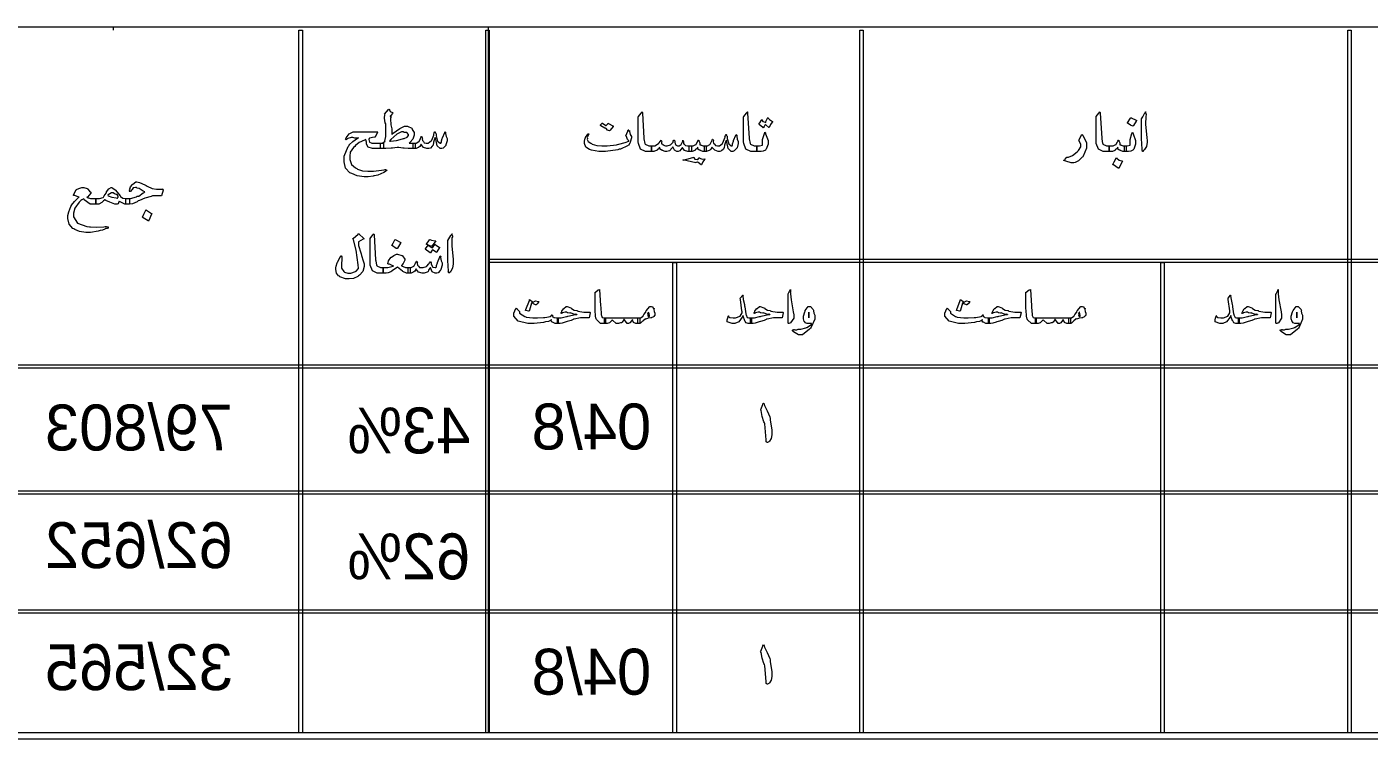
# Model space of a CAD drawing. Header units: metres. Extents: x 294 to 1101, y -498 to -355.
# Drawn here: x 749.8 to 763.42, y -392.19 to -384.96 of the extents above; entities that cross this region are included whole.
import ezdxf

# ---------------------------------------------------------------- set-up
doc = ezdxf.new("R2010")
doc.units = ezdxf.units.M
doc.layers.add('19-JARDINERIA', color=80, linetype='Continuous', lineweight=0)
doc.styles.add('NASKHD', font='NASKHD.shx')

msp = doc.modelspace()

# ---------------------------------------------------------------- linework, layer by layer
at = {"layer": '19-JARDINERIA', "color": 251}
msp.add_line((748.75, -384.963), (779.869, -384.963), dxfattribs=at)
for points in [[(750.681, -384.997), (750.681, -384.963), (754.481, -384.963), (754.481, -392.123)], [(752.563, -392.123), (752.563, -384.997), (752.598, -384.997), (752.598, -392.123)], [(754.46, -392.123), (754.46, -384.997), (754.494, -384.997), (754.494, -392.123)], [(758.253, -392.123), (758.253, -384.997), (758.287, -384.997), (758.287, -392.123)], [(763.2, -392.123), (763.2, -384.997), (763.234, -384.997), (763.234, -392.123)], [(756.356, -392.123), (756.356, -387.354), (756.391, -387.354), (756.391, -392.123)], [(761.303, -392.123), (761.303, -387.354), (761.338, -387.354), (761.338, -392.123)], [(748.784, -388.392), (785.517, -388.392), (785.517, -388.426), (748.784, -388.426)], [(748.784, -389.67), (785.517, -389.67), (785.517, -389.705), (748.784, -389.705)], [(748.784, -389.67), (785.517, -389.67), (785.517, -389.705), (748.784, -389.705)], [(748.784, -390.879), (785.517, -390.879), (785.517, -390.914), (748.784, -390.914)], [(748.784, -390.879), (785.517, -390.879), (785.517, -390.914), (748.784, -390.914)], [(748.75, -392.123), (785.586, -392.123), (785.586, -392.192), (748.75, -392.192)]]:
    msp.add_lwpolyline(points, dxfattribs=at)
for points in [[(753.743, -386.199), (753.687, -386.199), (753.672, -386.199), (753.632, -386.195), (753.625, -386.194), (753.618, -386.193), (753.577, -386.188), (753.564, -386.188), (753.56, -386.189), (753.511, -386.193), (753.504, -386.194), (753.498, -386.195), (753.445, -386.199), (753.445, -386.199), (753.389, -386.199), (753.389, -386.142), (753.398, -386.142), (753.408, -386.142), (753.436, -386.127), (753.437, -386.125), (753.436, -386.124), (753.438, -386.105), (753.446, -386.076), (753.446, -386.067), (753.446, -386.037), (753.443, -385.959), (753.443, -385.949), (753.437, -385.938), (753.431, -385.89), (753.433, -385.853), (753.432, -385.848), (753.473, -385.803), (753.473, -385.803), (753.473, -385.806), (753.478, -385.798), (753.479, -385.798), (753.479, -385.798), (753.482, -385.801), (753.482, -385.802), (753.481, -385.805), (753.489, -385.821), (753.511, -385.831), (753.516, -385.836), (753.511, -385.841), (753.494, -385.864), (753.494, -385.872), (753.493, -385.872), (753.488, -385.87), (753.494, -385.863), (753.494, -385.863), (753.492, -385.865), (753.489, -385.875), (753.496, -385.878), (753.496, -385.88), (753.493, -385.896), (753.495, -385.959), (753.504, -385.998), (753.504, -386.011), (753.504, -386.022), (753.504, -386.047), (753.504, -386.055), (753.519, -386.043), (753.587, -385.995), (753.634, -385.97), (753.649, -385.97), (753.665, -385.97), (753.709, -385.993), (753.713, -385.998), (753.713, -386.004), (753.733, -386.037), (753.733, -386.049), (753.733, -386.062), (753.72, -386.103), (753.69, -386.135), (753.682, -386.142), (753.743, -386.142), (753.743, -386.199)], [(755.752, -385.97), (755.749, -385.975), (755.72, -386.012), (755.717, -386.016), (755.713, -386.018), (755.694, -386.011), (755.678, -385.995), (755.673, -385.992), (755.673, -385.992), (755.67, -385.991), (755.67, -385.991), (755.664, -385.99), (755.626, -385.966), (755.621, -385.963), (755.621, -385.963), (755.623, -385.958), (755.638, -385.942), (755.64, -385.939), (755.642, -385.942), (755.675, -385.964), (755.679, -385.967), (755.679, -385.967), (755.682, -385.96), (755.698, -385.944), (755.7, -385.941), (755.703, -385.943), (755.747, -385.967), (755.752, -385.97)], [(756.139, -386.227), (756.095, -386.227), (756.078, -386.227), (756.028, -386.203), (756.006, -386.147), (756.004, -386.131), (756.004, -386.111), (756.004, -386.068), (756.004, -386.053), (756.004, -386.009), (756.004, -385.909), (756.004, -385.876), (756.006, -385.874), (756.033, -385.839), (756.037, -385.834), (756.036, -385.834), (756.036, -385.835), (756.041, -385.827), (756.043, -385.827), (756.043, -385.827), (756.046, -385.835), (756.046, -385.838), (756.062, -386.092), (756.062, -386.101), (756.071, -386.146), (756.072, -386.148), (756.074, -386.153), (756.111, -386.17), (756.123, -386.17), (756.139, -386.17), (756.139, -386.227)], [(757.207, -386.227), (757.163, -386.227), (757.147, -386.227), (757.097, -386.203), (757.075, -386.147), (757.073, -386.131), (757.073, -386.111), (757.073, -386.068), (757.073, -386.053), (757.073, -386.009), (757.073, -385.909), (757.073, -385.876), (757.075, -385.874), (757.102, -385.839), (757.105, -385.834), (757.105, -385.834), (757.105, -385.835), (757.11, -385.827), (757.111, -385.827), (757.111, -385.827), (757.114, -385.835), (757.114, -385.838), (757.13, -386.092), (757.131, -386.101), (757.14, -386.146), (757.141, -386.148), (757.142, -386.153), (757.179, -386.17), (757.192, -386.17), (757.207, -386.17), (757.207, -386.227)], [(757.371, -385.928), (757.364, -385.932), (757.347, -385.954), (757.337, -385.978), (757.333, -385.983), (757.33, -385.983), (757.298, -385.958), (757.294, -385.955), (757.29, -385.96), (757.281, -385.974), (757.274, -385.984), (757.272, -385.987), (757.269, -385.985), (757.231, -385.955), (757.227, -385.951), (757.227, -385.951), (757.238, -385.938), (757.255, -385.91), (757.259, -385.905), (757.258, -385.908), (757.269, -385.924), (757.293, -385.931), (757.297, -385.934), (757.296, -385.932), (757.316, -385.889), (757.319, -385.884), (757.318, -385.886), (757.335, -385.903), (757.365, -385.923), (757.371, -385.928)], [(760.782, -386.227), (760.738, -386.227), (760.721, -386.227), (760.671, -386.203), (760.649, -386.147), (760.648, -386.131), (760.648, -386.111), (760.648, -386.068), (760.648, -386.053), (760.648, -386.009), (760.648, -385.909), (760.648, -385.876), (760.649, -385.874), (760.676, -385.839), (760.68, -385.834), (760.68, -385.834), (760.679, -385.835), (760.684, -385.827), (760.686, -385.827), (760.686, -385.827), (760.689, -385.835), (760.689, -385.838), (760.705, -386.092), (760.705, -386.101), (760.714, -386.146), (760.716, -386.148), (760.717, -386.153), (760.754, -386.17), (760.767, -386.17), (760.782, -386.17), (760.782, -386.227)], [(761.062, -385.913), (761.056, -385.921), (761.026, -385.965), (761.024, -385.969), (761.019, -385.97), (760.998, -385.961), (760.972, -385.943), (760.965, -385.94), (760.965, -385.936), (760.998, -385.889), (761.001, -385.884), (761.005, -385.887), (761.056, -385.911), (761.062, -385.913)], [(761.165, -386.12), (761.165, -386.133), (761.158, -386.177), (761.138, -386.208), (761.133, -386.215), (761.129, -386.218), (761.121, -386.227), (761.118, -386.227), (761.117, -386.227), (761.114, -386.213), (761.115, -386.21), (761.115, -386.205), (761.109, -386.097), (761.107, -386.082), (761.107, -386.035), (761.107, -385.93), (761.107, -385.895), (761.107, -385.895), (761.121, -385.878), (761.139, -385.844), (761.144, -385.837), (761.144, -385.837), (761.145, -385.835), (761.151, -385.827), (761.153, -385.827), (761.152, -385.827), (761.149, -385.834), (761.155, -385.852), (761.155, -385.857), (761.151, -385.868), (761.15, -385.953), (761.163, -386.085), (761.165, -386.12)], [(753.442, -386.431), (753.425, -386.442), (753.365, -386.469), (753.328, -386.475), (753.324, -386.476), (753.316, -386.479), (753.265, -386.485), (753.248, -386.485), (753.224, -386.485), (753.153, -386.476), (753.101, -386.453), (753.091, -386.447), (753.078, -386.443), (753.037, -386.396), (753.021, -386.334), (753.021, -386.314), (753.021, -386.277), (753.063, -386.179), (753.072, -386.168), (753.074, -386.161), (753.11, -386.125), (753.158, -386.094), (753.167, -386.09), (753.158, -386.093), (753.129, -386.092), (753.11, -386.085), (753.104, -386.085), (753.092, -386.085), (753.059, -386.096), (753.056, -386.098), (753.053, -386.101), (753.042, -386.111), (753.04, -386.108), (753.039, -386.108), (753.039, -386.108), (753.036, -386.104), (753.036, -386.103), (753.036, -386.103), (753.038, -386.096), (753.039, -386.095), (753.042, -386.088), (753.073, -386.05), (753.112, -386.027), (753.125, -386.027), (753.132, -386.027), (753.156, -386.027), (753.199, -386.027), (753.214, -386.027), (753.222, -386.027), (753.297, -386.027), (753.303, -386.027), (753.303, -386.027), (753.317, -386.027), (753.343, -386.027), (753.352, -386.027), (753.352, -386.027), (753.363, -386.029), (753.363, -386.029), (753.361, -386.031), (753.356, -386.039), (753.361, -386.035), (753.361, -386.035), (753.334, -386.085), (753.327, -386.084), (753.28, -386.094), (753.275, -386.096), (753.273, -386.105), (753.278, -386.133), (753.297, -386.141), (753.302, -386.142), (753.422, -386.142), (753.422, -386.199), (753.324, -386.199), (753.309, -386.199), (753.266, -386.185), (753.25, -386.154), (753.25, -386.144), (753.25, -386.144), (753.248, -386.134), (753.243, -386.11), (753.242, -386.106), (753.227, -386.112), (753.175, -386.137), (753.137, -386.167), (753.129, -386.176), (753.116, -386.187), (753.084, -386.235), (753.078, -386.277), (753.078, -386.291), (753.078, -386.308), (753.096, -386.359), (753.137, -386.395), (753.15, -386.401), (753.157, -386.408), (753.208, -386.425), (753.263, -386.428), (753.282, -386.428), (753.321, -386.428), (753.428, -386.415), (753.439, -386.412), (753.439, -386.412), (753.443, -386.412), (753.445, -386.412), (753.445, -386.413), (753.458, -386.417), (753.458, -386.418), (753.455, -386.42), (753.445, -386.429), (753.442, -386.431)], [(753.675, -386.06), (753.675, -386.054), (753.657, -386.037), (753.653, -386.035), (753.648, -386.037), (753.631, -386.035), (753.622, -386.027), (753.619, -386.027), (753.603, -386.027), (753.556, -386.051), (753.495, -386.106), (753.481, -386.122), (753.492, -386.124), (753.552, -386.118), (753.614, -386.1), (753.624, -386.095), (753.632, -386.095), (753.662, -386.082), (753.675, -386.066), (753.675, -386.06)], [(754.065, -386.103), (754.065, -386.119), (754.054, -386.161), (754.052, -386.166), (754.046, -386.173), (754.026, -386.195), (754.011, -386.199), (754.005, -386.199), (753.995, -386.199), (753.965, -386.17), (753.95, -386.104), (753.946, -386.085), (753.94, -386.094), (753.927, -386.135), (753.923, -386.163), (753.921, -386.167), (753.915, -386.174), (753.896, -386.195), (753.88, -386.199), (753.874, -386.199), (753.862, -386.199), (753.827, -386.188), (753.806, -386.162), (753.802, -386.154), (753.799, -386.16), (753.789, -386.176), (753.78, -386.183), (753.777, -386.186), (753.771, -386.188), (753.753, -386.197), (753.745, -386.199), (753.743, -386.199), (753.722, -386.199), (753.722, -386.142), (753.744, -386.142), (753.753, -386.142), (753.778, -386.127), (753.78, -386.125), (753.781, -386.125), (753.795, -386.096), (753.797, -386.093), (753.797, -386.093), (753.801, -386.086), (753.806, -386.076), (753.808, -386.076), (753.808, -386.076), (753.814, -386.09), (753.815, -386.093), (753.813, -386.098), (753.815, -386.117), (753.824, -386.123), (753.826, -386.125), (753.825, -386.127), (753.835, -386.14), (753.855, -386.142), (753.862, -386.142), (753.874, -386.142), (753.907, -386.117), (753.91, -386.112), (753.91, -386.112), (753.931, -386.063), (753.933, -386.057), (753.931, -386.054), (753.936, -386.038), (753.943, -386.027), (753.946, -386.027), (753.945, -386.027), (753.944, -386.033), (753.953, -386.046), (753.954, -386.05), (753.955, -386.068), (753.97, -386.123), (753.995, -386.142), (754.003, -386.142), (754.003, -386.142), (754.008, -386.134), (754.008, -386.131), (754.008, -386.121), (754.017, -386.095), (754.019, -386.09), (754.042, -386.035), (754.042, -386.035), (754.041, -386.035), (754.045, -386.027), (754.047, -386.027), (754.047, -386.027), (754.051, -386.033), (754.051, -386.034), (754.05, -386.044), (754.056, -386.076), (754.065, -386.096), (754.065, -386.103)], [(755.937, -386.082), (755.935, -386.089), (755.924, -386.133), (755.922, -386.138), (755.92, -386.144), (755.905, -386.167), (755.903, -386.168), (755.896, -386.171), (755.823, -386.203), (755.811, -386.206), (755.796, -386.211), (755.674, -386.227), (755.633, -386.227), (755.605, -386.227), (755.529, -386.214), (755.521, -386.211), (755.51, -386.209), (755.473, -386.183), (755.459, -386.147), (755.459, -386.135), (755.459, -386.124), (755.467, -386.094), (755.469, -386.09), (755.469, -386.087), (755.493, -386.051), (755.495, -386.049), (755.495, -386.049), (755.504, -386.049), (755.504, -386.049), (755.503, -386.05), (755.501, -386.058), (755.501, -386.059), (755.497, -386.065), (755.488, -386.085), (755.491, -386.097), (755.491, -386.1), (755.488, -386.105), (755.497, -386.127), (755.525, -386.143), (755.532, -386.147), (755.538, -386.153), (755.584, -386.167), (755.636, -386.17), (755.654, -386.17), (755.689, -386.17), (755.783, -386.16), (755.793, -386.158), (755.808, -386.155), (755.873, -386.137), (755.908, -386.122), (755.908, -386.117), (755.907, -386.118), (755.895, -386.105), (755.885, -386.075), (755.88, -386.07), (755.9, -386.021), (755.9, -386.021), (755.899, -386.016), (755.906, -386.009), (755.909, -386.009), (755.907, -386.01), (755.906, -386.017), (755.915, -386.015), (755.916, -386.016), (755.915, -386.025), (755.924, -386.055), (755.937, -386.076), (755.937, -386.082)], [(757.018, -386.132), (757.018, -386.147), (757.007, -386.19), (757.005, -386.194), (756.999, -386.202), (756.979, -386.223), (756.963, -386.227), (756.958, -386.227), (756.948, -386.227), (756.918, -386.199), (756.903, -386.132), (756.899, -386.113), (756.892, -386.123), (756.879, -386.163), (756.875, -386.191), (756.873, -386.195), (756.868, -386.203), (756.849, -386.223), (756.832, -386.227), (756.827, -386.227), (756.815, -386.227), (756.78, -386.216), (756.758, -386.19), (756.754, -386.183), (756.752, -386.188), (756.742, -386.205), (756.733, -386.212), (756.73, -386.214), (756.724, -386.217), (756.705, -386.226), (756.698, -386.227), (756.695, -386.227), (756.675, -386.227), (756.675, -386.17), (756.697, -386.17), (756.706, -386.17), (756.73, -386.156), (756.733, -386.153), (756.734, -386.153), (756.748, -386.125), (756.75, -386.121), (756.75, -386.121), (756.754, -386.114), (756.759, -386.104), (756.76, -386.104), (756.76, -386.104), (756.767, -386.118), (756.768, -386.121), (756.766, -386.127), (756.767, -386.146), (756.777, -386.151), (756.778, -386.153), (756.777, -386.155), (756.787, -386.168), (756.808, -386.17), (756.815, -386.17), (756.827, -386.17), (756.859, -386.146), (756.863, -386.141), (756.863, -386.14), (756.884, -386.091), (756.886, -386.085), (756.884, -386.082), (756.888, -386.066), (756.896, -386.056), (756.898, -386.056), (756.898, -386.056), (756.897, -386.061), (756.906, -386.074), (756.906, -386.078), (756.908, -386.096), (756.923, -386.151), (756.947, -386.17), (756.956, -386.17), (756.956, -386.17), (756.961, -386.162), (756.961, -386.159), (756.961, -386.149), (756.97, -386.123), (756.972, -386.118), (756.995, -386.064), (756.995, -386.064), (756.993, -386.064), (756.998, -386.056), (756.999, -386.056), (756.999, -386.056), (757.003, -386.062), (757.004, -386.063), (757.003, -386.073), (757.009, -386.104), (757.018, -386.125), (757.018, -386.132)], [(757.321, -386.138), (757.321, -386.155), (757.303, -386.203), (757.299, -386.208), (757.294, -386.213), (757.273, -386.225), (757.25, -386.227), (757.242, -386.227), (757.207, -386.227), (757.207, -386.17), (757.224, -386.17), (757.234, -386.17), (757.264, -386.163), (757.264, -386.161), (757.264, -386.147), (757.264, -386.115), (757.264, -386.105), (757.285, -386.044), (757.284, -386.044), (757.289, -386.033), (757.29, -386.033), (757.29, -386.033), (757.294, -386.038), (757.295, -386.04), (757.296, -386.049), (757.321, -386.116), (757.321, -386.138)], [(760.551, -386.166), (760.551, -386.195), (760.518, -386.274), (760.512, -386.282), (760.507, -386.286), (760.473, -386.319), (760.469, -386.322), (760.462, -386.327), (760.437, -386.339), (760.421, -386.342), (760.415, -386.342), (760.395, -386.342), (760.34, -386.326), (760.332, -386.323), (760.33, -386.324), (760.322, -386.318), (760.322, -386.317), (760.322, -386.317), (760.328, -386.314), (760.33, -386.314), (760.33, -386.314), (760.335, -386.307), (760.336, -386.306), (760.336, -386.305), (760.35, -386.285), (760.355, -386.285), (760.368, -386.285), (760.409, -386.269), (760.457, -386.233), (760.466, -386.223), (760.468, -386.218), (760.493, -386.182), (760.493, -386.17), (760.493, -386.156), (760.475, -386.119), (760.472, -386.113), (760.502, -386.057), (760.502, -386.058), (760.503, -386.062), (760.507, -386.056), (760.507, -386.056), (760.513, -386.061), (760.551, -386.139), (760.551, -386.166)], [(761.049, -386.138), (761.049, -386.155), (761.03, -386.203), (761.027, -386.208), (761.021, -386.213), (761.001, -386.225), (760.977, -386.227), (760.969, -386.227), (760.935, -386.227), (760.935, -386.17), (760.952, -386.17), (760.962, -386.17), (760.992, -386.163), (760.992, -386.161), (760.992, -386.147), (760.992, -386.115), (760.992, -386.105), (761.012, -386.044), (761.012, -386.044), (761.016, -386.033), (761.018, -386.033), (761.018, -386.033), (761.022, -386.038), (761.022, -386.04), (761.024, -386.049), (761.049, -386.116), (761.049, -386.138)], [(756.543, -386.227), (756.519, -386.227), (756.507, -386.227), (756.473, -386.217), (756.456, -386.193), (756.453, -386.186), (756.448, -386.196), (756.427, -386.222), (756.41, -386.227), (756.404, -386.227), (756.396, -386.227), (756.373, -386.216), (756.359, -386.189), (756.356, -386.181), (756.349, -386.192), (756.322, -386.222), (756.296, -386.227), (756.287, -386.227), (756.277, -386.227), (756.252, -386.218), (756.249, -386.216), (756.242, -386.215), (756.226, -386.204), (756.223, -386.189), (756.222, -386.186), (756.218, -386.191), (756.207, -386.206), (756.198, -386.212), (756.195, -386.214), (756.188, -386.217), (756.17, -386.226), (756.162, -386.227), (756.16, -386.227), (756.138, -386.227), (756.138, -386.17), (756.172, -386.17), (756.172, -386.17), (756.21, -386.146), (756.215, -386.142), (756.217, -386.139), (756.238, -386.113), (756.238, -386.113), (756.238, -386.113), (756.244, -386.125), (756.244, -386.128), (756.242, -386.132), (756.241, -386.149), (756.252, -386.154), (756.253, -386.155), (756.255, -386.159), (756.28, -386.17), (756.289, -386.17), (756.299, -386.17), (756.33, -386.16), (756.358, -386.135), (756.36, -386.128), (756.36, -386.128), (756.359, -386.122), (756.367, -386.113), (756.369, -386.113), (756.371, -386.113), (756.376, -386.125), (756.376, -386.128), (756.376, -386.133), (756.378, -386.15), (756.383, -386.155), (756.384, -386.156), (756.384, -386.159), (756.404, -386.17), (756.411, -386.17), (756.418, -386.17), (756.439, -386.156), (756.457, -386.122), (756.458, -386.113), (756.458, -386.113), (756.464, -386.125), (756.465, -386.128), (756.463, -386.133), (756.465, -386.149), (756.475, -386.154), (756.476, -386.155), (756.475, -386.156), (756.484, -386.168), (756.505, -386.17), (756.512, -386.17), (756.543, -386.17), (756.543, -386.227)], [(756.693, -386.227), (756.668, -386.227), (756.659, -386.227), (756.635, -386.217), (756.632, -386.215), (756.626, -386.214), (756.61, -386.203), (756.608, -386.187), (756.607, -386.184), (756.604, -386.19), (756.592, -386.206), (756.583, -386.212), (756.581, -386.214), (756.578, -386.217), (756.553, -386.227), (756.545, -386.227), (756.522, -386.227), (756.522, -386.17), (756.553, -386.17), (756.562, -386.17), (756.588, -386.158), (756.591, -386.156), (756.591, -386.155), (756.606, -386.13), (756.607, -386.127), (756.607, -386.127), (756.61, -386.122), (756.616, -386.113), (756.618, -386.113), (756.618, -386.113), (756.618, -386.121), (756.629, -386.14), (756.63, -386.146), (756.628, -386.148), (756.628, -386.159), (756.639, -386.162), (756.641, -386.163), (756.641, -386.165), (756.664, -386.17), (756.671, -386.17), (756.693, -386.17), (756.693, -386.227)], [(760.953, -386.227), (760.928, -386.227), (760.919, -386.227), (760.895, -386.217), (760.892, -386.215), (760.886, -386.214), (760.87, -386.203), (760.868, -386.187), (760.868, -386.184), (760.864, -386.19), (760.852, -386.206), (760.843, -386.212), (760.841, -386.214), (760.838, -386.217), (760.813, -386.227), (760.805, -386.227), (760.782, -386.227), (760.782, -386.17), (760.813, -386.17), (760.822, -386.17), (760.848, -386.158), (760.851, -386.156), (760.851, -386.155), (760.866, -386.13), (760.868, -386.127), (760.868, -386.127), (760.87, -386.122), (760.876, -386.113), (760.878, -386.113), (760.878, -386.113), (760.878, -386.121), (760.889, -386.14), (760.89, -386.146), (760.888, -386.148), (760.888, -386.159), (760.899, -386.162), (760.901, -386.163), (760.902, -386.165), (760.924, -386.17), (760.931, -386.17), (760.953, -386.17), (760.953, -386.227)], [(756.683, -386.303), (756.676, -386.31), (756.659, -386.334), (756.649, -386.356), (756.646, -386.362), (756.643, -386.363), (756.613, -386.339), (756.609, -386.337), (756.605, -386.337), (756.589, -386.341), (756.587, -386.342), (756.456, -386.314), (756.459, -386.315), (756.498, -386.306), (756.557, -386.29), (756.569, -386.287), (756.568, -386.291), (756.579, -386.306), (756.601, -386.31), (756.605, -386.312), (756.605, -386.312), (756.61, -386.308), (756.623, -386.294), (756.625, -386.292), (756.628, -386.297), (756.653, -386.305), (756.68, -386.303), (756.683, -386.303)], [(760.915, -386.327), (760.911, -386.332), (760.881, -386.391), (760.877, -386.399), (760.871, -386.397), (760.826, -386.365), (760.819, -386.362), (760.819, -386.36), (760.832, -386.333), (760.852, -386.296), (760.855, -386.288), (760.859, -386.297), (760.883, -386.316), (760.91, -386.324), (760.915, -386.327)], [(750.601, -387.01), (750.595, -387.015), (750.572, -387.025), (750.546, -387.031), (750.538, -387.034), (750.528, -387.038), (750.448, -387.05), (750.422, -387.05), (750.401, -387.05), (750.338, -387.04), (750.289, -387.019), (750.28, -387.012), (750.269, -387.008), (750.233, -386.965), (750.219, -386.909), (750.219, -386.891), (750.219, -386.878), (750.228, -386.841), (750.249, -386.787), (750.255, -386.777), (750.258, -386.772), (750.286, -386.734), (750.326, -386.696), (750.334, -386.691), (750.331, -386.69), (750.29, -386.674), (750.277, -386.674), (750.277, -386.671), (750.301, -386.62), (750.306, -386.616), (750.308, -386.615), (750.332, -386.602), (750.361, -386.592), (750.371, -386.592), (750.383, -386.592), (750.416, -386.604), (750.421, -386.606), (750.423, -386.612), (750.44, -386.63), (750.451, -386.641), (750.451, -386.645), (750.451, -386.65), (750.419, -386.69), (750.413, -386.693), (750.414, -386.696), (750.448, -386.706), (750.46, -386.706), (750.503, -386.706), (750.503, -386.764), (750.467, -386.764), (750.446, -386.764), (750.386, -386.717), (750.38, -386.707), (750.376, -386.711), (750.363, -386.72), (750.352, -386.727), (750.349, -386.73), (750.336, -386.743), (750.292, -386.803), (750.276, -386.854), (750.276, -386.871), (750.276, -386.892), (750.317, -386.956), (750.412, -386.99), (750.44, -386.993), (750.448, -386.994), (750.51, -386.995), (750.585, -386.991), (750.599, -386.989), (750.599, -386.989), (750.608, -386.989), (750.611, -386.989), (750.611, -386.989), (750.628, -386.993), (750.628, -386.994), (750.628, -386.998), (750.62, -387.008), (750.605, -387.009), (750.601, -387.01)], [(750.846, -386.764), (750.815, -386.764), (750.796, -386.764), (750.745, -386.737), (750.739, -386.732), (750.737, -386.739), (750.73, -386.76), (750.719, -386.764), (750.715, -386.764), (750.696, -386.764), (750.647, -386.742), (750.638, -386.738), (750.63, -386.736), (750.605, -386.726), (750.595, -386.718), (750.592, -386.718), (750.59, -386.721), (750.582, -386.729), (750.571, -386.738), (750.568, -386.741), (750.563, -386.747), (750.535, -386.764), (750.526, -386.764), (750.502, -386.764), (750.502, -386.706), (750.529, -386.706), (750.542, -386.706), (750.579, -386.694), (750.582, -386.691), (750.582, -386.691), (750.589, -386.678), (750.607, -386.652), (750.611, -386.645), (750.613, -386.637), (750.636, -386.606), (750.658, -386.592), (750.665, -386.592), (750.665, -386.592), (750.676, -386.599), (750.7, -386.616), (750.704, -386.621), (750.751, -386.677), (750.754, -386.684), (750.778, -386.702), (750.801, -386.706), (750.809, -386.706), (750.846, -386.706), (750.846, -386.764)], [(751.187, -386.622), (751.168, -386.677), (751.159, -386.678), (751.085, -386.678), (751.078, -386.679), (751.063, -386.684), (751.002, -386.702), (750.946, -386.724), (750.933, -386.73), (750.922, -386.739), (750.874, -386.759), (750.843, -386.764), (750.833, -386.764), (750.807, -386.764), (750.807, -386.706), (750.831, -386.706), (750.854, -386.706), (750.915, -386.687), (750.923, -386.683), (750.94, -386.683), (750.984, -386.648), (750.992, -386.644), (750.993, -386.643), (751, -386.637), (751, -386.637), (750.999, -386.638), (750.984, -386.629), (750.954, -386.609), (750.945, -386.603), (750.941, -386.605), (750.924, -386.6), (750.917, -386.592), (750.915, -386.592), (750.906, -386.592), (750.881, -386.598), (750.871, -386.613), (750.868, -386.618), (750.866, -386.622), (750.856, -386.633), (750.853, -386.633), (750.851, -386.633), (750.843, -386.633), (750.847, -386.627), (750.847, -386.625), (750.847, -386.625), (750.843, -386.621), (750.85, -386.611), (750.85, -386.61), (750.848, -386.608), (750.856, -386.588), (750.874, -386.563), (750.877, -386.56), (750.879, -386.558), (750.91, -386.535), (750.92, -386.535), (750.92, -386.535), (750.947, -386.544), (751.002, -386.566), (751.015, -386.572), (751.024, -386.58), (751.076, -386.602), (751.117, -386.609), (751.131, -386.609), (751.178, -386.609), (751.177, -386.61), (751.183, -386.615), (751.189, -386.612), (751.189, -386.612), (751.187, -386.614), (751.184, -386.62), (751.187, -386.622), (751.187, -386.622)], [(750.731, -386.689), (750.731, -386.683), (750.72, -386.666), (750.718, -386.664), (750.712, -386.665), (750.694, -386.658), (750.68, -386.649), (750.676, -386.649), (750.663, -386.649), (750.63, -386.668), (750.625, -386.671), (750.63, -386.677), (750.666, -386.691), (750.711, -386.698), (750.722, -386.7), (750.722, -386.7), (750.724, -386.7), (750.725, -386.7), (750.725, -386.7), (750.723, -386.698), (750.731, -386.691), (750.731, -386.689)], [(751.074, -386.858), (751.068, -386.864), (751.041, -386.927), (751.037, -386.935), (751.035, -386.933), (750.985, -386.9), (750.978, -386.895), (750.976, -386.893), (750.989, -386.865), (751.011, -386.825), (751.014, -386.817), (751.016, -386.822), (751.069, -386.856), (751.074, -386.858)], [(753.225, -387.113), (753.215, -387.118), (753.167, -387.146), (753.167, -387.155), (753.167, -387.183), (753.191, -387.255), (753.196, -387.268), (753.198, -387.282), (753.214, -387.336), (753.225, -387.369), (753.225, -387.38), (753.225, -387.396), (753.211, -387.445), (753.178, -387.482), (753.169, -387.489), (753.161, -387.497), (753.118, -387.517), (753.073, -387.521), (753.058, -387.521), (753.037, -387.521), (752.979, -387.499), (752.973, -387.494), (752.965, -387.491), (752.943, -387.463), (752.938, -387.427), (752.938, -387.415), (752.938, -387.408), (752.942, -387.391), (752.951, -387.357), (752.954, -387.351), (752.954, -387.35), (752.967, -387.327), (752.983, -387.298), (752.987, -387.295), (752.986, -387.295), (752.985, -387.297), (752.993, -387.288), (752.996, -387.288), (752.996, -387.289), (752.999, -387.292), (752.999, -387.293), (752.999, -387.295), (752.999, -387.304), (752.999, -387.303), (752.999, -387.303), (752.998, -387.315), (752.996, -387.379), (752.996, -387.4), (752.996, -387.413), (753.019, -387.447), (753.023, -387.45), (753.024, -387.454), (753.059, -387.464), (753.07, -387.464), (753.088, -387.464), (753.138, -387.446), (753.143, -387.442), (753.145, -387.441), (753.167, -387.415), (753.167, -387.413), (753.164, -387.379), (753.142, -387.229), (753.116, -387.123), (753.11, -387.111), (753.115, -387.108), (753.159, -387.07), (753.163, -387.066), (753.163, -387.066), (753.162, -387.068), (753.172, -387.062), (753.173, -387.063), (753.175, -387.066), (753.218, -387.108), (753.225, -387.113)], [(753.418, -387.464), (753.375, -387.464), (753.358, -387.464), (753.308, -387.44), (753.286, -387.383), (753.284, -387.367), (753.284, -387.348), (753.284, -387.304), (753.284, -387.289), (753.284, -387.245), (753.284, -387.145), (753.284, -387.112), (753.286, -387.111), (753.313, -387.075), (753.316, -387.07), (753.316, -387.07), (753.316, -387.071), (753.321, -387.063), (753.323, -387.063), (753.323, -387.063), (753.325, -387.072), (753.325, -387.075), (753.341, -387.329), (753.342, -387.337), (753.351, -387.382), (753.352, -387.384), (753.354, -387.39), (753.391, -387.406), (753.403, -387.406), (753.418, -387.406), (753.418, -387.464)], [(753.6, -387.151), (753.594, -387.16), (753.564, -387.208), (753.562, -387.211), (753.548, -387.211), (753.511, -387.184), (753.504, -387.181), (753.505, -387.181), (753.519, -387.159), (753.537, -387.126), (753.54, -387.12), (753.545, -387.123), (753.595, -387.15), (753.6, -387.151)], [(753.991, -387.202), (753.986, -387.208), (753.972, -387.228), (753.962, -387.245), (753.959, -387.25), (753.957, -387.252), (753.924, -387.228), (753.92, -387.226), (753.916, -387.23), (753.896, -387.256), (753.895, -387.258), (753.845, -387.22), (753.848, -387.217), (753.873, -387.178), (753.875, -387.175), (753.875, -387.177), (753.912, -387.202), (753.917, -387.205), (753.917, -387.205), (753.926, -387.195), (753.94, -387.172), (753.943, -387.168), (753.942, -387.169), (753.957, -387.183), (753.986, -387.198), (753.991, -387.202)], [(753.951, -387.136), (753.916, -387.186), (753.912, -387.189), (753.89, -387.186), (753.863, -387.173), (753.856, -387.171), (753.857, -387.169), (753.888, -387.126), (753.892, -387.12), (753.892, -387.12), (753.909, -387.127), (753.944, -387.134), (753.951, -387.136)], [(754.129, -387.356), (754.129, -387.369), (754.122, -387.413), (754.103, -387.444), (754.097, -387.451), (754.093, -387.454), (754.085, -387.464), (754.082, -387.464), (754.082, -387.464), (754.078, -387.449), (754.079, -387.447), (754.079, -387.441), (754.074, -387.333), (754.072, -387.319), (754.072, -387.272), (754.072, -387.166), (754.072, -387.131), (754.072, -387.131), (754.085, -387.114), (754.103, -387.08), (754.108, -387.074), (754.108, -387.074), (754.11, -387.071), (754.115, -387.063), (754.117, -387.063), (754.116, -387.063), (754.113, -387.071), (754.119, -387.088), (754.119, -387.093), (754.115, -387.104), (754.115, -387.189), (754.127, -387.321), (754.129, -387.356)], [(753.693, -387.464), (753.666, -387.464), (753.653, -387.464), (753.618, -387.447), (753.614, -387.444), (753.562, -387.403), (753.554, -387.407), (753.509, -387.439), (753.504, -387.442), (753.496, -387.448), (753.468, -387.461), (753.449, -387.464), (753.442, -387.464), (753.418, -387.464), (753.418, -387.406), (753.446, -387.406), (753.465, -387.406), (753.518, -387.393), (753.521, -387.39), (753.515, -387.388), (753.481, -387.37), (753.47, -387.37), (753.466, -387.367), (753.471, -387.337), (753.494, -387.305), (753.499, -387.3), (753.502, -387.299), (753.526, -387.283), (753.552, -387.27), (753.561, -387.27), (753.563, -387.271), (753.606, -387.282), (753.61, -387.285), (753.613, -387.288), (753.637, -387.321), (753.637, -387.331), (753.633, -387.338), (753.622, -387.364), (753.607, -387.382), (753.602, -387.385), (753.604, -387.39), (753.644, -387.406), (753.658, -387.406), (753.693, -387.406), (753.693, -387.464)], [(754.016, -387.365), (754.016, -387.381), (754.004, -387.425), (754.002, -387.43), (753.996, -387.437), (753.976, -387.459), (753.961, -387.464), (753.956, -387.464), (753.945, -387.464), (753.915, -387.449), (753.9, -387.416), (753.897, -387.406), (753.89, -387.411), (753.877, -387.431), (753.873, -387.446), (753.871, -387.448), (753.865, -387.452), (753.834, -387.464), (753.824, -387.464), (753.812, -387.464), (753.777, -387.453), (753.756, -387.426), (753.752, -387.419), (753.749, -387.425), (753.74, -387.441), (753.73, -387.448), (753.727, -387.45), (753.721, -387.453), (753.703, -387.462), (753.695, -387.464), (753.693, -387.464), (753.672, -387.464), (753.672, -387.406), (753.694, -387.406), (753.703, -387.406), (753.728, -387.392), (753.73, -387.389), (753.731, -387.389), (753.746, -387.361), (753.747, -387.357), (753.747, -387.357), (753.751, -387.35), (753.756, -387.34), (753.758, -387.34), (753.758, -387.34), (753.764, -387.354), (753.765, -387.357), (753.763, -387.363), (753.765, -387.382), (753.774, -387.388), (753.776, -387.389), (753.775, -387.391), (753.785, -387.404), (753.806, -387.406), (753.812, -387.406), (753.824, -387.406), (753.857, -387.394), (753.86, -387.391), (753.861, -387.391), (753.881, -387.367), (753.883, -387.364), (753.883, -387.364), (753.886, -387.358), (753.893, -387.349), (753.896, -387.349), (753.896, -387.349), (753.903, -387.359), (753.904, -387.361), (753.905, -387.371), (753.921, -387.401), (753.945, -387.406), (753.953, -387.406), (753.953, -387.406), (753.958, -387.398), (753.958, -387.396), (753.958, -387.385), (753.967, -387.358), (753.969, -387.353), (753.992, -387.296), (753.992, -387.296), (753.991, -387.296), (753.995, -387.287), (753.997, -387.287), (753.997, -387.287), (754.001, -387.293), (754.001, -387.295), (754, -387.305), (754.006, -387.337), (754.016, -387.358), (754.016, -387.365)], [(754.494, -387.32), (783.676, -387.32), (783.676, -387.354), (754.494, -387.354), (754.494, -387.32)], [(755.671, -387.972), (755.638, -387.972), (755.623, -387.972), (755.583, -387.938), (755.58, -387.931), (755.578, -387.931), (755.571, -387.899), (755.567, -387.839), (755.566, -387.825), (755.566, -387.657), (755.57, -387.657), (755.599, -387.633), (755.602, -387.632), (755.602, -387.632), (755.605, -387.634), (755.612, -387.629), (755.612, -387.629), (755.623, -387.794), (755.624, -387.807), (755.63, -387.883), (755.63, -387.887), (755.631, -387.893), (755.64, -387.912), (755.655, -387.915), (755.66, -387.915), (755.671, -387.915), (755.671, -387.972)], [(757.153, -387.972), (757.126, -387.972), (757.119, -387.972), (757.098, -387.966), (757.089, -387.952), (757.087, -387.948), (757.085, -387.947), (757.069, -387.899), (757.068, -387.893), (757.059, -387.908), (757.024, -387.955), (756.985, -387.972), (756.972, -387.972), (756.956, -387.972), (756.908, -387.955), (756.908, -387.949), (756.908, -387.937), (756.916, -387.905), (756.917, -387.9), (756.917, -387.9), (756.92, -387.897), (756.92, -387.897), (756.92, -387.897), (756.922, -387.899), (756.922, -387.899), (756.921, -387.902), (756.935, -387.913), (756.966, -387.915), (756.976, -387.915), (756.991, -387.915), (757.037, -387.9), (757.059, -387.866), (757.059, -387.855), (757.056, -387.845), (757.041, -387.729), (757.038, -387.716), (757.065, -387.686), (757.065, -387.686), (757.067, -387.686), (757.068, -387.686), (757.065, -387.692), (757.069, -387.729), (757.081, -387.78), (757.083, -387.793), (757.084, -387.804), (757.096, -387.875), (757.097, -387.879), (757.098, -387.887), (757.109, -387.911), (757.125, -387.915), (757.13, -387.915), (757.153, -387.915), (757.153, -387.972)], [(757.582, -387.887), (757.582, -387.89), (757.582, -387.898), (757.582, -387.901), (757.582, -387.918), (757.55, -387.966), (757.543, -387.97), (757.541, -387.97), (757.533, -387.972), (757.531, -387.972), (757.529, -387.972), (757.525, -387.969), (757.525, -387.968), (757.525, -387.937), (757.525, -387.868), (757.525, -387.845), (757.525, -387.802), (757.525, -387.706), (757.525, -387.674), (757.526, -387.672), (757.543, -387.637), (757.545, -387.633), (757.545, -387.633), (757.544, -387.637), (757.548, -387.629), (757.549, -387.629), (757.548, -387.629), (757.549, -387.645), (757.549, -387.648), (757.547, -387.652), (757.546, -387.664), (757.549, -387.664), (757.549, -387.665), (757.547, -387.671), (757.554, -387.735), (757.576, -387.854), (757.582, -387.887)], [(760.041, -387.972), (760.008, -387.972), (759.994, -387.972), (759.953, -387.938), (759.951, -387.931), (759.948, -387.931), (759.942, -387.899), (759.938, -387.839), (759.936, -387.825), (759.936, -387.657), (759.94, -387.657), (759.97, -387.633), (759.972, -387.632), (759.972, -387.632), (759.975, -387.634), (759.982, -387.629), (759.982, -387.629), (759.994, -387.794), (759.994, -387.807), (760, -387.883), (760.001, -387.887), (760.001, -387.893), (760.01, -387.912), (760.025, -387.915), (760.03, -387.915), (760.041, -387.915), (760.041, -387.972)], [(762.1, -387.972), (762.073, -387.972), (762.066, -387.972), (762.046, -387.966), (762.037, -387.952), (762.035, -387.948), (762.032, -387.947), (762.016, -387.899), (762.015, -387.893), (762.007, -387.908), (761.971, -387.955), (761.932, -387.972), (761.919, -387.972), (761.904, -387.972), (761.856, -387.955), (761.856, -387.949), (761.856, -387.937), (761.863, -387.905), (761.865, -387.9), (761.865, -387.9), (761.867, -387.897), (761.868, -387.897), (761.867, -387.897), (761.869, -387.899), (761.869, -387.899), (761.869, -387.902), (761.883, -387.913), (761.913, -387.915), (761.924, -387.915), (761.939, -387.915), (761.984, -387.9), (762.006, -387.866), (762.006, -387.855), (762.003, -387.845), (761.989, -387.729), (761.986, -387.716), (762.012, -387.686), (762.012, -387.686), (762.015, -387.686), (762.015, -387.686), (762.012, -387.692), (762.017, -387.729), (762.029, -387.78), (762.03, -387.793), (762.031, -387.804), (762.043, -387.875), (762.045, -387.879), (762.045, -387.887), (762.057, -387.911), (762.072, -387.915), (762.078, -387.915), (762.1, -387.915), (762.1, -387.972)], [(762.529, -387.887), (762.529, -387.89), (762.529, -387.898), (762.529, -387.901), (762.529, -387.918), (762.497, -387.966), (762.491, -387.97), (762.488, -387.97), (762.481, -387.972), (762.478, -387.972), (762.477, -387.972), (762.472, -387.969), (762.472, -387.968), (762.472, -387.937), (762.472, -387.868), (762.472, -387.845), (762.472, -387.802), (762.472, -387.706), (762.472, -387.674), (762.473, -387.672), (762.49, -387.637), (762.493, -387.633), (762.492, -387.633), (762.492, -387.637), (762.495, -387.629), (762.496, -387.629), (762.495, -387.629), (762.496, -387.645), (762.496, -387.648), (762.495, -387.652), (762.493, -387.664), (762.496, -387.664), (762.496, -387.665), (762.494, -387.671), (762.501, -387.735), (762.524, -387.854), (762.529, -387.887)], [(755.193, -387.972), (755.17, -387.972), (755.161, -387.972), (755.136, -387.961), (755.134, -387.959), (755.131, -387.959), (755.123, -387.95), (755.125, -387.936), (755.124, -387.933), (755.119, -387.939), (755.095, -387.953), (755.064, -387.958), (755.055, -387.96), (755.043, -387.963), (754.948, -387.972), (754.916, -387.972), (754.884, -387.972), (754.787, -387.95), (754.744, -387.9), (754.744, -387.884), (754.744, -387.868), (754.763, -387.823), (754.766, -387.819), (754.766, -387.82), (754.766, -387.823), (754.77, -387.817), (754.771, -387.818), (754.77, -387.819), (754.769, -387.824), (754.772, -387.82), (754.772, -387.82), (754.774, -387.826), (754.79, -387.842), (754.801, -387.852), (754.801, -387.855), (754.801, -387.868), (754.853, -387.904), (754.863, -387.906), (754.869, -387.909), (754.936, -387.915), (754.959, -387.915), (754.982, -387.915), (755.043, -387.912), (755.05, -387.912), (755.057, -387.911), (755.113, -387.901), (755.115, -387.9), (755.115, -387.9), (755.128, -387.89), (755.129, -387.888), (755.128, -387.889), (755.125, -387.89), (755.13, -387.887), (755.132, -387.887), (755.131, -387.887), (755.13, -387.891), (755.136, -387.888), (755.136, -387.888), (755.134, -387.891), (755.132, -387.904), (755.142, -387.906), (755.143, -387.907), (755.143, -387.907), (755.151, -387.914), (755.174, -387.915), (755.183, -387.915), (755.193, -387.915), (755.193, -387.972)], [(754.996, -387.751), (754.993, -387.756), (754.981, -387.773), (754.972, -387.781), (754.97, -387.785), (754.962, -387.784), (754.941, -387.773), (754.929, -387.76), (754.925, -387.759), (754.922, -387.767), (754.902, -387.838), (754.899, -387.848), (754.893, -387.848), (754.864, -387.841), (754.86, -387.84), (754.864, -387.832), (754.9, -387.739), (754.903, -387.73), (754.94, -387.756), (754.962, -387.743), (754.961, -387.744), (754.994, -387.75), (754.996, -387.751)], [(755.517, -387.864), (755.506, -387.915), (755.441, -387.915), (755.418, -387.915), (755.355, -387.928), (755.348, -387.93), (755.344, -387.934), (755.323, -387.942), (755.285, -387.953), (755.273, -387.957), (755.263, -387.961), (755.232, -387.97), (755.211, -387.972), (755.205, -387.972), (755.186, -387.972), (755.186, -387.915), (755.204, -387.915), (755.224, -387.915), (755.276, -387.904), (755.284, -387.902), (755.291, -387.9), (755.368, -387.883), (755.372, -387.882), (755.372, -387.882), (755.38, -387.881), (755.38, -387.88), (755.38, -387.881), (755.373, -387.879), (755.372, -387.879), (755.369, -387.881), (755.35, -387.878), (755.323, -387.867), (755.316, -387.865), (755.309, -387.868), (755.287, -387.866), (755.277, -387.858), (755.274, -387.858), (755.264, -387.858), (755.236, -387.865), (755.234, -387.866), (755.232, -387.868), (755.224, -387.873), (755.227, -387.868), (755.227, -387.868), (755.225, -387.869), (755.219, -387.872), (755.225, -387.863), (755.225, -387.862), (755.225, -387.862), (755.229, -387.848), (755.245, -387.825), (755.248, -387.822), (755.25, -387.821), (755.275, -387.801), (755.283, -387.801), (755.283, -387.801), (755.321, -387.813), (755.325, -387.816), (755.329, -387.822), (755.356, -387.837), (755.383, -387.841), (755.387, -387.843), (755.392, -387.847), (755.454, -387.858), (755.475, -387.858), (755.513, -387.858), (755.513, -387.858), (755.517, -387.863), (755.517, -387.864)], [(756.172, -387.892), (756.17, -387.894), (756.162, -387.901), (756.159, -387.905), (756.158, -387.906), (756.154, -387.908), (756.142, -387.914), (756.14, -387.915), (756.14, -387.915), (756.131, -387.915), (756.109, -387.919), (756.104, -387.92), (756.099, -387.923), (756.079, -387.93), (756.077, -387.924), (756.077, -387.924), (756.074, -387.928), (756.053, -387.945), (756.05, -387.949), (756.044, -387.954), (756.029, -387.97), (756.022, -387.972), (756.019, -387.972), (756.002, -387.972), (756.002, -387.915), (756.019, -387.915), (756.028, -387.915), (756.053, -387.9), (756.055, -387.896), (756.055, -387.896), (756.062, -387.881), (756.08, -387.857), (756.083, -387.852), (756.085, -387.844), (756.122, -387.801), (756.134, -387.801), (756.139, -387.801), (756.153, -387.804), (756.155, -387.805), (756.153, -387.808), (756.155, -387.818), (756.165, -387.822), (756.166, -387.825), (756.164, -387.83), (756.166, -387.852), (756.174, -387.868), (756.174, -387.873), (756.174, -387.878), (756.173, -387.89), (756.172, -387.892)], [(757.475, -387.864), (757.465, -387.915), (757.399, -387.915), (757.376, -387.915), (757.313, -387.928), (757.306, -387.93), (757.302, -387.934), (757.281, -387.942), (757.243, -387.953), (757.231, -387.957), (757.222, -387.961), (757.19, -387.97), (757.17, -387.972), (757.163, -387.972), (757.144, -387.972), (757.144, -387.915), (757.162, -387.915), (757.182, -387.915), (757.234, -387.904), (757.243, -387.902), (757.25, -387.9), (757.326, -387.883), (757.33, -387.882), (757.33, -387.882), (757.338, -387.881), (757.338, -387.88), (757.338, -387.881), (757.332, -387.879), (757.33, -387.879), (757.327, -387.881), (757.308, -387.878), (757.281, -387.867), (757.274, -387.865), (757.268, -387.868), (757.245, -387.866), (757.235, -387.858), (757.232, -387.858), (757.222, -387.858), (757.195, -387.865), (757.193, -387.866), (757.19, -387.868), (757.182, -387.873), (757.185, -387.868), (757.185, -387.868), (757.184, -387.869), (757.178, -387.872), (757.183, -387.863), (757.184, -387.862), (757.184, -387.862), (757.188, -387.848), (757.203, -387.825), (757.206, -387.822), (757.209, -387.821), (757.233, -387.801), (757.242, -387.801), (757.242, -387.801), (757.279, -387.813), (757.284, -387.816), (757.288, -387.822), (757.314, -387.837), (757.341, -387.841), (757.346, -387.843), (757.35, -387.847), (757.412, -387.858), (757.433, -387.858), (757.472, -387.858), (757.472, -387.858), (757.475, -387.863), (757.475, -387.864)], [(757.794, -387.897), (757.794, -387.928), (757.759, -388.011), (757.752, -388.021), (757.743, -388.032), (757.672, -388.087), (757.648, -388.087), (757.629, -388.087), (757.579, -388.057), (757.573, -388.051), (757.573, -388.051), (757.565, -388.045), (757.565, -388.043), (757.565, -388.043), (757.568, -388.041), (757.569, -388.041), (757.569, -388.042), (757.565, -388.041), (757.565, -388.041), (757.565, -388.042), (757.57, -388.045), (757.583, -388.036), (757.587, -388.035), (757.591, -388.038), (757.612, -388.037), (757.627, -388.03), (757.632, -388.03), (757.652, -388.03), (757.704, -388.017), (757.711, -388.015), (757.715, -388.013), (757.762, -387.985), (757.764, -387.982), (757.764, -387.983), (757.762, -387.983), (757.763, -387.973), (757.762, -387.972), (757.752, -387.972), (757.73, -387.972), (757.723, -387.972), (757.717, -387.972), (757.699, -387.968), (757.693, -387.957), (757.691, -387.955), (757.688, -387.953), (757.679, -387.925), (757.679, -387.915), (757.679, -387.898), (757.694, -387.854), (757.697, -387.847), (757.699, -387.84), (757.729, -387.801), (757.739, -387.801), (757.75, -387.801), (757.78, -387.833), (757.783, -387.839), (757.781, -387.845), (757.785, -387.87), (757.794, -387.89), (757.794, -387.897)], [(759.563, -387.972), (759.54, -387.972), (759.531, -387.972), (759.506, -387.961), (759.504, -387.959), (759.501, -387.959), (759.493, -387.95), (759.495, -387.936), (759.495, -387.933), (759.489, -387.939), (759.466, -387.953), (759.435, -387.958), (759.426, -387.96), (759.414, -387.963), (759.318, -387.972), (759.286, -387.972), (759.254, -387.972), (759.157, -387.95), (759.114, -387.9), (759.114, -387.884), (759.114, -387.868), (759.133, -387.823), (759.137, -387.819), (759.136, -387.82), (759.136, -387.823), (759.141, -387.817), (759.141, -387.818), (759.141, -387.819), (759.139, -387.824), (759.142, -387.82), (759.142, -387.82), (759.145, -387.826), (759.161, -387.842), (759.172, -387.852), (759.172, -387.855), (759.172, -387.868), (759.223, -387.904), (759.233, -387.906), (759.239, -387.909), (759.307, -387.915), (759.329, -387.915), (759.352, -387.915), (759.413, -387.912), (759.42, -387.912), (759.427, -387.911), (759.483, -387.901), (759.486, -387.9), (759.486, -387.9), (759.498, -387.89), (759.499, -387.888), (759.498, -387.889), (759.495, -387.89), (759.501, -387.887), (759.503, -387.887), (759.502, -387.887), (759.5, -387.891), (759.506, -387.888), (759.506, -387.888), (759.504, -387.891), (759.503, -387.904), (759.513, -387.906), (759.513, -387.907), (759.513, -387.907), (759.521, -387.914), (759.545, -387.915), (759.553, -387.915), (759.563, -387.915), (759.563, -387.972)], [(759.367, -387.751), (759.363, -387.756), (759.351, -387.773), (759.342, -387.781), (759.34, -387.785), (759.332, -387.784), (759.311, -387.773), (759.299, -387.76), (759.295, -387.759), (759.293, -387.767), (759.272, -387.838), (759.269, -387.848), (759.263, -387.848), (759.235, -387.841), (759.231, -387.84), (759.235, -387.832), (759.271, -387.739), (759.274, -387.73), (759.31, -387.756), (759.332, -387.743), (759.332, -387.744), (759.364, -387.75), (759.367, -387.751)], [(759.887, -387.864), (759.876, -387.915), (759.811, -387.915), (759.788, -387.915), (759.725, -387.928), (759.718, -387.93), (759.714, -387.934), (759.693, -387.942), (759.655, -387.953), (759.643, -387.957), (759.634, -387.961), (759.602, -387.97), (759.582, -387.972), (759.575, -387.972), (759.556, -387.972), (759.556, -387.915), (759.574, -387.915), (759.594, -387.915), (759.646, -387.904), (759.655, -387.902), (759.662, -387.9), (759.738, -387.883), (759.742, -387.882), (759.742, -387.882), (759.75, -387.881), (759.75, -387.88), (759.75, -387.881), (759.743, -387.879), (759.742, -387.879), (759.739, -387.881), (759.72, -387.878), (759.693, -387.867), (759.686, -387.865), (759.68, -387.868), (759.657, -387.866), (759.647, -387.858), (759.644, -387.858), (759.634, -387.858), (759.607, -387.865), (759.604, -387.866), (759.602, -387.868), (759.594, -387.873), (759.597, -387.868), (759.597, -387.868), (759.596, -387.869), (759.59, -387.872), (759.595, -387.863), (759.595, -387.862), (759.595, -387.862), (759.6, -387.848), (759.615, -387.825), (759.618, -387.822), (759.62, -387.821), (759.645, -387.801), (759.654, -387.801), (759.654, -387.801), (759.691, -387.813), (759.696, -387.816), (759.7, -387.822), (759.726, -387.837), (759.753, -387.841), (759.757, -387.843), (759.762, -387.847), (759.824, -387.858), (759.845, -387.858), (759.884, -387.858), (759.884, -387.858), (759.887, -387.863), (759.887, -387.864)], [(760.543, -387.892), (760.54, -387.894), (760.532, -387.901), (760.53, -387.905), (760.528, -387.906), (760.524, -387.908), (760.512, -387.914), (760.511, -387.915), (760.511, -387.915), (760.502, -387.915), (760.479, -387.919), (760.475, -387.92), (760.469, -387.923), (760.449, -387.93), (760.447, -387.924), (760.447, -387.924), (760.444, -387.928), (760.423, -387.945), (760.42, -387.949), (760.415, -387.954), (760.399, -387.97), (760.392, -387.972), (760.39, -387.972), (760.373, -387.972), (760.373, -387.915), (760.389, -387.915), (760.398, -387.915), (760.423, -387.9), (760.426, -387.896), (760.426, -387.896), (760.432, -387.881), (760.451, -387.857), (760.453, -387.852), (760.456, -387.844), (760.492, -387.801), (760.504, -387.801), (760.509, -387.801), (760.524, -387.804), (760.525, -387.805), (760.524, -387.808), (760.526, -387.818), (760.536, -387.822), (760.536, -387.825), (760.534, -387.83), (760.536, -387.852), (760.545, -387.868), (760.545, -387.873), (760.545, -387.878), (760.543, -387.89), (760.543, -387.892)], [(762.423, -387.864), (762.412, -387.915), (762.347, -387.915), (762.324, -387.915), (762.261, -387.928), (762.254, -387.93), (762.25, -387.934), (762.229, -387.942), (762.191, -387.953), (762.179, -387.957), (762.169, -387.961), (762.138, -387.97), (762.117, -387.972), (762.111, -387.972), (762.092, -387.972), (762.092, -387.915), (762.11, -387.915), (762.13, -387.915), (762.182, -387.904), (762.19, -387.902), (762.197, -387.9), (762.274, -387.883), (762.278, -387.882), (762.278, -387.882), (762.286, -387.881), (762.286, -387.88), (762.286, -387.881), (762.279, -387.879), (762.278, -387.879), (762.275, -387.881), (762.256, -387.878), (762.229, -387.867), (762.222, -387.865), (762.216, -387.868), (762.193, -387.866), (762.183, -387.858), (762.18, -387.858), (762.17, -387.858), (762.142, -387.865), (762.14, -387.866), (762.138, -387.868), (762.13, -387.873), (762.133, -387.868), (762.133, -387.868), (762.131, -387.869), (762.125, -387.872), (762.131, -387.863), (762.131, -387.862), (762.131, -387.862), (762.135, -387.848), (762.151, -387.825), (762.154, -387.822), (762.156, -387.821), (762.181, -387.801), (762.189, -387.801), (762.189, -387.801), (762.227, -387.813), (762.231, -387.816), (762.235, -387.822), (762.262, -387.837), (762.289, -387.841), (762.293, -387.843), (762.298, -387.847), (762.36, -387.858), (762.381, -387.858), (762.419, -387.858), (762.419, -387.858), (762.423, -387.863), (762.423, -387.864)], [(762.741, -387.897), (762.741, -387.928), (762.707, -388.011), (762.7, -388.021), (762.691, -388.032), (762.619, -388.087), (762.595, -388.087), (762.577, -388.087), (762.527, -388.057), (762.52, -388.051), (762.52, -388.051), (762.513, -388.045), (762.513, -388.043), (762.513, -388.043), (762.516, -388.041), (762.517, -388.041), (762.516, -388.042), (762.512, -388.041), (762.512, -388.041), (762.512, -388.042), (762.518, -388.045), (762.531, -388.036), (762.535, -388.035), (762.538, -388.038), (762.559, -388.037), (762.574, -388.03), (762.579, -388.03), (762.599, -388.03), (762.652, -388.017), (762.659, -388.015), (762.663, -388.013), (762.709, -387.985), (762.712, -387.982), (762.711, -387.983), (762.709, -387.983), (762.711, -387.973), (762.71, -387.972), (762.7, -387.972), (762.678, -387.972), (762.671, -387.972), (762.665, -387.972), (762.647, -387.968), (762.64, -387.957), (762.638, -387.955), (762.635, -387.953), (762.627, -387.925), (762.627, -387.915), (762.627, -387.898), (762.641, -387.854), (762.645, -387.847), (762.646, -387.84), (762.677, -387.801), (762.687, -387.801), (762.698, -387.801), (762.728, -387.833), (762.73, -387.839), (762.728, -387.845), (762.732, -387.87), (762.741, -387.89), (762.741, -387.897)], [(756.02, -387.972), (755.988, -387.972), (755.981, -387.972), (755.958, -387.963), (755.947, -387.94), (755.945, -387.934), (755.938, -387.942), (755.918, -387.968), (755.906, -387.972), (755.902, -387.972), (755.892, -387.972), (755.865, -387.937), (755.863, -387.93), (755.859, -387.937), (755.843, -387.959), (755.833, -387.966), (755.83, -387.967), (755.824, -387.968), (755.803, -387.972), (755.796, -387.972), (755.782, -387.972), (755.743, -387.941), (755.741, -387.935), (755.735, -387.944), (755.712, -387.968), (755.69, -387.972), (755.683, -387.972), (755.662, -387.972), (755.662, -387.915), (755.69, -387.915), (755.699, -387.915), (755.718, -387.915), (755.724, -387.915), (755.724, -387.915), (755.735, -387.915), (755.739, -387.915), (755.739, -387.915), (755.745, -387.915), (755.747, -387.915), (755.747, -387.915), (755.751, -387.915), (755.753, -387.915), (755.753, -387.915), (755.79, -387.915), (755.802, -387.915), (755.817, -387.915), (755.85, -387.915), (755.861, -387.915), (755.861, -387.915), (755.868, -387.915), (755.87, -387.915), (755.87, -387.915), (755.873, -387.915), (755.874, -387.915), (755.874, -387.915), (755.879, -387.915), (755.88, -387.915), (755.88, -387.915), (755.901, -387.915), (755.908, -387.915), (755.915, -387.915), (755.93, -387.915), (755.936, -387.915), (755.936, -387.915), (755.947, -387.915), (755.947, -387.915), (755.947, -387.915), (755.951, -387.915), (755.953, -387.915), (755.96, -387.915), (755.977, -387.915), (755.983, -387.915), (756.02, -387.915), (756.02, -387.972)], [(756.117, -387.898), (756.117, -387.891), (756.114, -387.871), (756.113, -387.869), (756.112, -387.869), (756.104, -387.866), (756.109, -387.858), (756.109, -387.858), (756.108, -387.858), (756.106, -387.865), (756.105, -387.866), (756.103, -387.869), (756.099, -387.879), (756.104, -387.879), (756.104, -387.879), (756.102, -387.882), (756.101, -387.896), (756.112, -387.902), (756.113, -387.904), (756.112, -387.904), (756.109, -387.906), (756.117, -387.9), (756.117, -387.898)], [(757.736, -387.904), (757.736, -387.896), (757.736, -387.879), (757.736, -387.874), (757.736, -387.874), (757.736, -387.858), (757.736, -387.858), (757.736, -387.858), (757.736, -387.865), (757.736, -387.868), (757.736, -387.872), (757.736, -387.881), (757.736, -387.884), (757.736, -387.884), (757.736, -387.915), (757.736, -387.915), (757.736, -387.915), (757.736, -387.907), (757.736, -387.904)], [(760.39, -387.972), (760.359, -387.972), (760.351, -387.972), (760.328, -387.963), (760.317, -387.94), (760.315, -387.934), (760.308, -387.942), (760.289, -387.968), (760.276, -387.972), (760.272, -387.972), (760.262, -387.972), (760.235, -387.937), (760.233, -387.93), (760.229, -387.937), (760.214, -387.959), (760.203, -387.966), (760.2, -387.967), (760.194, -387.968), (760.173, -387.972), (760.166, -387.972), (760.152, -387.972), (760.113, -387.941), (760.111, -387.935), (760.105, -387.944), (760.082, -387.968), (760.061, -387.972), (760.054, -387.972), (760.032, -387.972), (760.032, -387.915), (760.061, -387.915), (760.069, -387.915), (760.088, -387.915), (760.095, -387.915), (760.095, -387.915), (760.105, -387.915), (760.109, -387.915), (760.109, -387.915), (760.115, -387.915), (760.117, -387.915), (760.117, -387.915), (760.122, -387.915), (760.123, -387.915), (760.123, -387.915), (760.16, -387.915), (760.173, -387.915), (760.187, -387.915), (760.22, -387.915), (760.232, -387.915), (760.232, -387.915), (760.238, -387.915), (760.241, -387.915), (760.241, -387.915), (760.243, -387.915), (760.244, -387.915), (760.244, -387.915), (760.249, -387.915), (760.25, -387.915), (760.25, -387.915), (760.271, -387.915), (760.278, -387.915), (760.285, -387.915), (760.301, -387.915), (760.306, -387.915), (760.306, -387.915), (760.317, -387.915), (760.317, -387.915), (760.317, -387.915), (760.322, -387.915), (760.323, -387.915), (760.33, -387.915), (760.348, -387.915), (760.353, -387.915), (760.39, -387.915), (760.39, -387.972)], [(760.487, -387.898), (760.487, -387.891), (760.484, -387.871), (760.484, -387.869), (760.482, -387.869), (760.474, -387.866), (760.479, -387.858), (760.479, -387.858), (760.478, -387.858), (760.476, -387.865), (760.476, -387.866), (760.473, -387.869), (760.469, -387.879), (760.475, -387.879), (760.475, -387.879), (760.472, -387.882), (760.471, -387.896), (760.482, -387.902), (760.484, -387.904), (760.483, -387.904), (760.479, -387.906), (760.487, -387.9), (760.487, -387.898)], [(762.684, -387.904), (762.684, -387.896), (762.684, -387.879), (762.684, -387.874), (762.684, -387.874), (762.684, -387.858), (762.684, -387.858), (762.684, -387.858), (762.684, -387.865), (762.684, -387.868), (762.684, -387.872), (762.684, -387.881), (762.684, -387.884), (762.684, -387.884), (762.684, -387.915), (762.684, -387.915), (762.684, -387.915), (762.684, -387.907), (762.684, -387.904)], [(757.332, -389.172), (757.328, -389.174), (757.317, -389.182), (757.314, -389.182), (757.311, -389.182), (757.303, -389.174), (757.303, -389.172), (757.302, -389.154), (757.287, -388.993), (757.285, -388.98), (757.279, -388.971), (757.263, -388.916), (757.25, -388.858), (757.246, -388.848), (757.248, -388.845), (757.268, -388.794), (757.269, -388.791), (757.269, -388.791), (757.269, -388.79), (757.274, -388.782), (757.274, -388.782), (757.274, -388.782), (757.281, -388.79), (757.282, -388.792), (757.285, -388.804), (757.311, -388.86), (757.338, -388.92), (757.341, -388.936), (757.341, -388.95), (757.36, -389.055), (757.36, -389.09), (757.36, -389.103), (757.353, -389.14), (757.336, -389.166), (757.332, -389.172)], [(757.332, -391.625), (757.328, -391.627), (757.317, -391.635), (757.314, -391.635), (757.311, -391.635), (757.303, -391.626), (757.303, -391.625), (757.302, -391.606), (757.287, -391.446), (757.285, -391.433), (757.279, -391.424), (757.263, -391.369), (757.25, -391.311), (757.246, -391.301), (757.248, -391.298), (757.268, -391.247), (757.269, -391.243), (757.269, -391.243), (757.269, -391.243), (757.274, -391.234), (757.274, -391.234), (757.274, -391.234), (757.281, -391.243), (757.282, -391.244), (757.285, -391.257), (757.311, -391.313), (757.338, -391.373), (757.341, -391.388), (757.341, -391.403), (757.36, -391.508), (757.36, -391.543), (757.36, -391.555), (757.353, -391.593), (757.336, -391.619), (757.332, -391.625)]]:
    msp.add_lwpolyline(points, close=True, dxfattribs=at)

# ---------------------------------------------------------------- texts
at = {"layer": '19-JARDINERIA', "color": 251, "style": 'NASKHD', "text_generation_flag": 2}
for s, p in [('79/803', (751.894, -389.262)), ('04/8', (756.136, -389.252)), ('43%%%', (754.302, -389.292)), ('62/652', (751.894, -390.456)), ('62%%%', (754.302, -390.57)), ('32/565', (751.894, -391.694)), ('04/8', (756.136, -391.74))]:
    msp.add_text(s, height=0.466, dxfattribs=at).set_placement(p)

doc.saveas('drawing.dxf')
